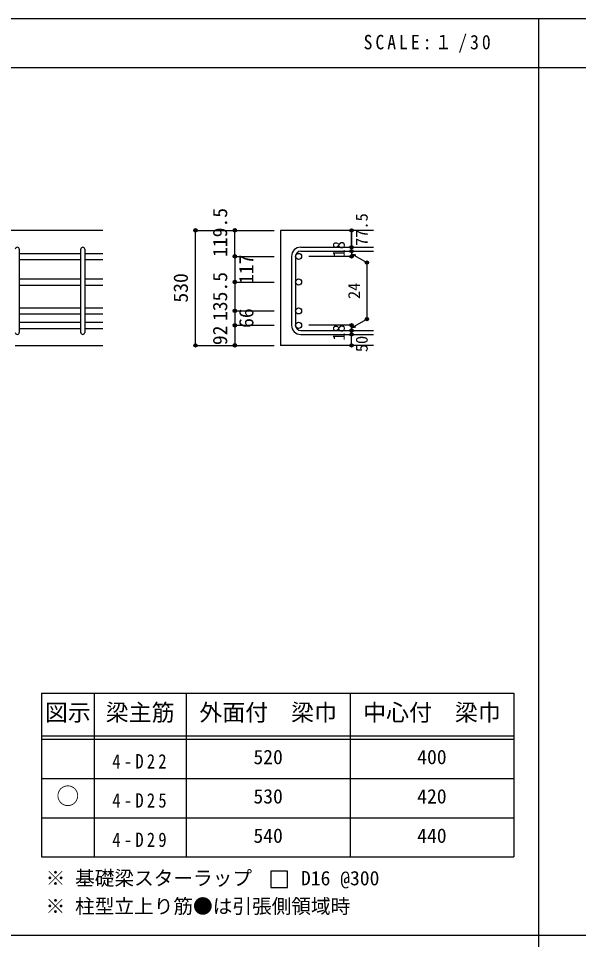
# Model space of a CAD drawing. Units: millimetres at full size, sheet at 1:30, with parts at other scales. Extents: x -5973 to 5954, y -4195 to 4201.
# Drawn here: x -3507 to -942, y -15 to 4201 of the extents above; entities that cross this region are included whole.
import ezdxf
from ezdxf.enums import TextEntityAlignment as Align

# ---------------------------------------------------------------- set-up
doc = ezdxf.new("R2010")
doc.units = ezdxf.units.MM
doc.header["$LTSCALE"] = 30
doc.header["$PDMODE"] = 32
doc.header["$PDSIZE"] = 15
for name, color, linetype in [('0-1_躯体線', 2, 'Continuous'), ('0-5_基礎梁筋', 7, 'Continuous'), ('0-6_スタラップ筋', 7, 'Continuous'), ('0-D_寸法', 4, 'Continuous'), ('6-7_文字', 7, 'Continuous'), ('6-E_枠', 7, 'Continuous'), ('F-0_枠', 6, 'Continuous')]:
    doc.layers.add(name, color=color, linetype=linetype)
doc.styles.add('ＭＳ ゴシック', font='')
doc.styles.get('ＭＳ ゴシック').set_extended_font_data('MS Gothic')

msp = doc.modelspace()

# ---------------------------------------------------------------- linework, layer by layer
at = {"layer": '0-1_躯体線'}
for p, q in [((-3120.8, 3231.03), (-5070.8, 3231.03)), ((-1880.8, 3231.03), (-2305.8, 3231.03)), ((-2305.8, 3231.03), (-2305.8, 2704.53)), ((-3520.8, 2704.53), (-3120.8, 2704.53)), ((-1880.8, 2704.53), (-2305.8, 2704.53))]:
    msp.add_line(p, q, dxfattribs=at)
at = {"layer": '0-5_基礎梁筋'}
for p, q in [((-3502.8, 3125.83), (-3220.8, 3125.83)), ((-3202.8, 3125.83), (-3120.8, 3125.83)), ((-3502.8, 3097.83), (-3220.8, 3097.83)), ((-3202.8, 3097.83), (-3120.8, 3097.83)), ((-3502.8, 3008.53), (-3220.8, 3008.53)), ((-3202.8, 3008.53), (-3120.8, 3008.53)), ((-3502.8, 2980.53), (-3220.8, 2980.53)), ((-3202.8, 2980.53), (-3120.8, 2980.53)), ((-3502.8, 2876.53), (-3220.8, 2876.53)), ((-3202.8, 2876.53), (-3120.8, 2876.53)), ((-3502.8, 2848.53), (-3220.8, 2848.53)), ((-3202.8, 2848.53), (-3120.8, 2848.53)), ((-3502.8, 2810.53), (-3220.8, 2810.53)), ((-3202.8, 2810.53), (-3120.8, 2810.53)), ((-3502.8, 2782.53), (-3220.8, 2782.53)), ((-3202.8, 2782.53), (-3120.8, 2782.53))]:
    msp.add_line(p, q, dxfattribs=at)
at = {"layer": '0-5_基礎梁筋', "color": 3}
for centre in [(-2223.8, 3111.83), (-2223.8, 2994.53), (-2223.8, 2862.53), (-2223.8, 2796.53)]:
    msp.add_circle(centre, 14, dxfattribs=at)
at = {"layer": '0-6_スタラップ筋'}
for p, q in [((-3502.8, 3144.83), (-3502.8, 2763.53)), ((-3220.8, 2763.53), (-3220.8, 3144.83)), ((-3202.8, 3144.83), (-3202.8, 2763.53)), ((-2213.8, 3153.83), (-1880.8, 3153.83)), ((-2213.8, 3135.83), (-1880.8, 3135.83)), ((-2255.8, 3111.83), (-2255.8, 2796.53)), ((-2237.8, 3111.83), (-2237.8, 2796.53)), ((-2213.8, 2772.53), (-1880.8, 2772.53)), ((-2213.8, 2754.53), (-1880.8, 2754.53))]:
    msp.add_line(p, q, dxfattribs=at)
for centre, radius, start, end in [((-3511.8, 3144.83), 9, 0, 180), ((-3211.8, 3144.83), 9, 0, 180), ((-2213.8, 3111.83), 42, 90, 180), ((-2213.8, 3111.83), 24, 90, 180), ((-2213.8, 2796.53), 42, 180, 270), ((-2213.8, 2796.53), 24, 180, 270), ((-3511.8, 2763.53), 9, 180, 0), ((-3211.8, 2763.53), 9, 180, 0)]:
    msp.add_arc(centre, radius, start, end, dxfattribs=at)
at = {"layer": '0-D_寸法'}
for p, q in [((-2695.8, 3231.03), (-2515.8, 3231.03)), ((-2695.8, 3231.03), (-2515.8, 3231.03)), ((-2695.8, 2704.53), (-2695.8, 3231.03)), ((-2515.8, 3231.03), (-2335.8, 3231.03)), ((-2515.8, 3231.03), (-2335.8, 3231.03)), ((-2515.8, 3111.83), (-2515.8, 3231.03)), ((-2515.8, 3231.03), (-2335.8, 3231.03)), ((-1980.8, 3153.83), (-1980.8, 3231.03)), ((-1980.8, 3231.03), (-1980.8, 3153.83)), ((-1980.8, 3135.83), (-1980.8, 3153.83)), ((-1980.8, 3135.83), (-1980.8, 3111.83)), ((-1980.8, 3123.83), (-1910.74, 3083.39)), ((-1980.8, 3123.83), (-1961.48, 3118.66)), ((-2515.8, 3111.83), (-2335.8, 3111.83)), ((-2515.8, 3111.83), (-2515.8, 2994.53)), ((-1980.8, 3111.83), (-2176.89, 3111.83)), ((-1910.74, 3083.39), (-1910.74, 2824.98)), ((-2515.8, 2994.53), (-2335.8, 2994.53)), ((-2515.8, 2994.53), (-2515.8, 2862.53)), ((-2515.8, 2862.53), (-2335.8, 2862.53)), ((-2515.8, 2862.53), (-2515.8, 2796.53)), ((-1980.8, 2784.53), (-1910.74, 2824.98)), ((-2515.8, 2796.53), (-2335.8, 2796.53)), ((-2515.8, 2796.53), (-2515.8, 2704.53)), ((-1980.8, 2796.53), (-2176.89, 2796.53)), ((-1980.8, 2772.53), (-1980.8, 2796.53)), ((-1980.8, 2784.53), (-1961.48, 2789.71)), ((-1980.8, 2754.53), (-1980.8, 2772.53)), ((-1980.8, 2704.53), (-1980.8, 2754.53)), ((-2695.8, 2704.53), (-2515.8, 2704.53)), ((-2515.8, 2704.53), (-2335.8, 2704.53))]:
    msp.add_line(p, q, dxfattribs=at)
for centre, radius in [((-2695.8, 3231.03), 8), ((-2695.8, 3231.03), 7.2), ((-2695.8, 3231.03), 6.4), ((-2695.8, 3231.03), 5.6), ((-2695.8, 3231.03), 4.8), ((-2695.8, 3231.03), 4), ((-2695.8, 3231.03), 3.2), ((-2695.8, 3231.03), 2.4), ((-2695.8, 3231.03), 1.6), ((-2695.8, 3231.03), 0.8), ((-2515.8, 3231.03), 8), ((-2515.8, 3231.03), 7.2), ((-2515.8, 3231.03), 6.4), ((-2515.8, 3231.03), 5.6), ((-2515.8, 3231.03), 4.8), ((-2515.8, 3231.03), 4), ((-2515.8, 3231.03), 3.2), ((-2515.8, 3231.03), 2.4), ((-2515.8, 3231.03), 0.8), ((-1980.8, 3231.03), 4), ((-1980.8, 3231.03), 3.6), ((-1980.8, 3231.03), 3.2), ((-1980.8, 3231.03), 2.8), ((-1980.8, 3231.03), 2.4), ((-1980.8, 3231.03), 2), ((-1980.8, 3231.03), 1.6), ((-1980.8, 3231.03), 1.2), ((-1980.8, 3231.03), 0.8), ((-1980.8, 3231.03), 0.4), ((-1980.8, 3153.83), 4), ((-1980.8, 3135.83), 4), ((-1980.8, 3153.83), 3.6), ((-1980.8, 3135.83), 3.6), ((-1980.8, 3153.83), 3.2), ((-1980.8, 3135.83), 3.2), ((-1980.8, 3153.83), 2.8), ((-1980.8, 3135.83), 2.8), ((-1980.8, 3153.83), 2.4), ((-1980.8, 3135.83), 2.4), ((-1980.8, 3153.83), 2), ((-1980.8, 3135.83), 2), ((-1980.8, 3153.83), 1.6), ((-1980.8, 3135.83), 1.6), ((-1980.8, 3153.83), 1.2), ((-1980.8, 3135.83), 1.2), ((-1980.8, 3153.83), 0.8), ((-1980.8, 3135.83), 0.8), ((-1980.8, 3153.83), 0.4), ((-1980.8, 3135.83), 0.4), ((-2515.8, 3111.83), 8), ((-2515.8, 3111.83), 7.2), ((-2515.8, 3111.83), 6.4), ((-2515.8, 3111.83), 5.6), ((-2515.8, 3111.83), 4.8), ((-2515.8, 3111.83), 4), ((-2515.8, 3111.83), 3.2), ((-2515.8, 3111.83), 2.4), ((-2515.8, 3111.83), 1.6), ((-2515.8, 3111.83), 0.8), ((-1980.8, 3111.83), 4), ((-1980.8, 3111.83), 3.6), ((-1980.8, 3111.83), 3.2), ((-1980.8, 3111.83), 2.8), ((-1980.8, 3111.83), 2.4), ((-1980.8, 3111.83), 2), ((-1980.8, 3111.83), 1.6), ((-1980.8, 3111.83), 1.2), ((-1980.8, 3111.83), 0.8), ((-1980.8, 3111.83), 0.4), ((-1910.74, 3083.39), 4), ((-1910.74, 3083.39), 3.6), ((-1910.74, 3083.39), 3.2), ((-1910.74, 3083.39), 2.8), ((-1910.74, 3083.39), 2.4), ((-1910.74, 3083.39), 2), ((-1910.74, 3083.39), 1.6), ((-1910.74, 3083.39), 1.2), ((-1910.74, 3083.39), 0.8), ((-1910.74, 3083.39), 0.4), ((-2515.8, 2994.53), 8), ((-2515.8, 2994.53), 7.2), ((-2515.8, 2994.53), 6.4), ((-2515.8, 2994.53), 5.6), ((-2515.8, 2994.53), 4.8), ((-2515.8, 2994.53), 4), ((-2515.8, 2994.53), 3.2), ((-2515.8, 2994.53), 2.4), ((-2515.8, 2994.53), 1.6), ((-2515.8, 2994.53), 0.8), ((-2515.8, 2862.53), 8), ((-2515.8, 2862.53), 7.2), ((-2515.8, 2862.53), 6.4), ((-2515.8, 2862.53), 5.6), ((-2515.8, 2862.53), 4.8), ((-2515.8, 2862.53), 4), ((-2515.8, 2862.53), 3.2), ((-2515.8, 2862.53), 2.4), ((-2515.8, 2862.53), 1.6), ((-2515.8, 2862.53), 0.8), ((-1910.74, 2824.98), 4), ((-1910.74, 2824.98), 3.6), ((-1910.74, 2824.98), 3.2), ((-1910.74, 2824.98), 2.8), ((-1910.74, 2824.98), 2.4), ((-1910.74, 2824.98), 2), ((-1910.74, 2824.98), 1.6), ((-1910.74, 2824.98), 1.2), ((-1910.74, 2824.98), 0.8), ((-1910.74, 2824.98), 0.4), ((-2515.8, 2796.53), 8), ((-2515.8, 2796.53), 7.2), ((-2515.8, 2796.53), 6.4), ((-2515.8, 2796.53), 5.6), ((-2515.8, 2796.53), 4.8), ((-2515.8, 2796.53), 4), ((-2515.8, 2796.53), 3.2), ((-2515.8, 2796.53), 2.4), ((-2515.8, 2796.53), 1.6), ((-2515.8, 2796.53), 0.8), ((-1980.8, 2796.53), 4), ((-1980.8, 2796.53), 3.6), ((-1980.8, 2796.53), 3.2), ((-1980.8, 2796.53), 2.8), ((-1980.8, 2796.53), 2.4), ((-1980.8, 2796.53), 2), ((-1980.8, 2796.53), 1.6), ((-1980.8, 2796.53), 1.2), ((-1980.8, 2796.53), 0.8), ((-1980.8, 2796.53), 0.4), ((-1980.8, 2772.53), 4), ((-1980.8, 2754.53), 4), ((-1980.8, 2772.53), 3.6), ((-1980.8, 2754.53), 3.6), ((-1980.8, 2772.53), 3.2), ((-1980.8, 2754.53), 3.2), ((-1980.8, 2772.53), 2.8), ((-1980.8, 2754.53), 2.8), ((-1980.8, 2772.53), 2.4), ((-1980.8, 2754.53), 2.4), ((-1980.8, 2772.53), 2), ((-1980.8, 2754.53), 2), ((-1980.8, 2772.53), 1.6), ((-1980.8, 2754.53), 1.6), ((-1980.8, 2772.53), 1.2), ((-1980.8, 2754.53), 1.2), ((-1980.8, 2772.53), 0.8), ((-1980.8, 2754.53), 0.8), ((-1980.8, 2772.53), 0.4), ((-1980.8, 2754.53), 0.4), ((-2695.8, 2704.53), 7.2), ((-2695.8, 2704.53), 6.4), ((-2695.8, 2704.53), 5.6), ((-2695.8, 2704.53), 4.8), ((-2695.8, 2704.53), 4), ((-2695.8, 2704.53), 3.2), ((-2695.8, 2704.53), 2.4), ((-2695.8, 2704.53), 1.6), ((-2695.8, 2704.53), 0.8), ((-2515.8, 2704.53), 8), ((-2515.8, 2704.53), 7.2), ((-2515.8, 2704.53), 6.4), ((-2515.8, 2704.53), 5.6), ((-2515.8, 2704.53), 4.8), ((-2515.8, 2704.53), 4), ((-2515.8, 2704.53), 3.2), ((-2515.8, 2704.53), 2.4), ((-2515.8, 2704.53), 1.6), ((-2515.8, 2704.53), 0.8), ((-1980.8, 2704.53), 4), ((-1980.8, 2704.53), 3.6), ((-1980.8, 2704.53), 3.2), ((-1980.8, 2704.53), 2.8), ((-1980.8, 2704.53), 2.4), ((-1980.8, 2704.53), 2), ((-1980.8, 2704.53), 1.6), ((-1980.8, 2704.53), 1.2), ((-1980.8, 2704.53), 0.8), ((-1980.8, 2704.53), 0.4)]:
    msp.add_circle(centre, radius, dxfattribs=at)
at = {"layer": '0-D_寸法', "color": 7}
for p in [(-2695.8, 3231.03), (-2695.8, 3231.03), (-2515.8, 3231.03), (-1980.8, 3231.03), (-1980.8, 3153.83), (-1980.8, 3135.83), (-2515.8, 3111.83), (-1980.8, 3111.83), (-1910.74, 3083.39), (-2515.8, 2994.53), (-2515.8, 2862.53), (-1910.74, 2824.98), (-2515.8, 2796.53), (-1980.8, 2796.53), (-1980.8, 2796.53), (-1980.8, 2772.53), (-1980.8, 2754.53), (-2695.8, 2704.53), (-2515.8, 2704.53), (-1980.8, 2704.53)]:
    msp.add_point(p, dxfattribs=at)
at = {"layer": '6-7_文字'}
msp.add_lwpolyline([(-2350.18, 222.85), (-2275.18, 222.85), (-2275.18, 297.85), (-2350.18, 297.85)], close=True, dxfattribs=at)
at = {"layer": '6-E_枠', "color": 3}
for p, q in [((-3400.52, 1112.77), (-3400.52, 362.77)), ((-3400.52, 1112.77), (-1238, 1112.77)), ((-1238, 1112.77), (-1238, 362.77)), ((-3400.52, 362.77), (-1238, 362.77))]:
    msp.add_line(p, q, dxfattribs=at)
at = {"layer": '6-E_枠'}
for p, q in [((-3160.52, 1112.77), (-3160.52, 362.77)), ((-2738, 1112.77), (-2738, 362.77)), ((-1988, 1112.77), (-1988, 362.77)), ((-3400.52, 917.77), (-1238, 917.77)), ((-3400.52, 902.77), (-1238, 902.77)), ((-3400.52, 722.77), (-1238, 722.77)), ((-3400.52, 542.77), (-1238, 542.77))]:
    msp.add_line(p, q, dxfattribs=at)
at = {"layer": 'F-0_枠'}
msp.add_line((-5972.88, 4201.15), (5954.1, 4201.15), dxfattribs=at)
at = {"layer": 'F-0_枠', "color": 2}
for p, q in [((-1124.64, 4201.15), (-1124.64, -4195.24)), ((-5972.88, 3976.15), (3723.6, 3976.15)), ((3723.6, 2.95), (-5972.88, 2.95))]:
    msp.add_line(p, q, dxfattribs=at)

# ---------------------------------------------------------------- texts
at = {"layer": '0-D_寸法', "style": 'ＭＳ ゴシック'}
for s, height, p in [('119.5', 65.98, (-2530.92, 3109.32)), ('77.5', 54.99, (-1890.8, 3159.83)), ('18', 54.99, (-1995.8, 3107.33)), ('117', 65.98, (-2410.8, 2985.68)), ('530', 65.98, (-2710.8, 2900.28)), ('135.5', 65.98, (-2530.8, 2816.03)), ('24', 54.99, (-1925.74, 2916.68)), ('66', 65.98, (-2410.8, 2784.53)), ('92', 65.98, (-2530.8, 2705.53)), ('18', 54.99, (-1995.8, 2726.03)), ('50', 54.99, (-1890.8, 2673.53))]:
    msp.add_text(s, height=height, rotation=90, dxfattribs=at).set_placement(p, align=Align.BOTTOM_LEFT)
at = {"layer": '6-7_文字', "color": 2, "style": 'ＭＳ ゴシック'}
for s, p in [('図示', (-3385.52, 962.77)), ('梁主筋', (-3106.76, 962.77)), ('外面付\u3000梁巾', (-2678, 962.77)), ('中心付\u3000梁巾', (-1928, 962.77)), ('○', (-3333.02, 580.27))]:
    msp.add_text(s, height=76.98, dxfattribs=at).set_placement(p, align=Align.BOTTOM_LEFT)
at = {"layer": '6-7_文字', "style": 'ＭＳ ゴシック'}
for s, p in [('520', (-2430.5, 767.77)), ('400', (-1680.5, 767.77)), ('530', (-2430.5, 587.77)), ('420', (-1680.5, 587.77)), ('540', (-2430.5, 407.77)), ('440', (-1680.5, 407.77)), ('※ 基礎梁スターラップ     D16 @300', (-3381.96, 213.19)), ('※ 柱型立上り筋●は引張側領域時', (-3381.96, 84.68))]:
    msp.add_text(s, height=65.98, dxfattribs=at).set_placement(p, align=Align.BOTTOM_LEFT)
at = {"layer": '6-7_文字', "color": 2, "insert": (-1925.98, 4043.65), "char_height": 65.98, "attachment_point": 7, "style": 'ＭＳ ゴシック'}
msp.add_mtext('\\T1.34;\\W0.9;SCALE:１/30', dxfattribs=at)
at = {"layer": '6-7_文字', "char_height": 65.98, "attachment_point": 7, "style": 'ＭＳ ゴシック'}
for s, insert in [('\\T1.38;\\W0.85;4-D22', (-3076.76, 767.77)), ('\\T1.38;\\W0.85;4-D25', (-3076.76, 587.77)), ('\\T1.38;\\W0.85;4-D29', (-3076.76, 407.77))]:
    msp.add_mtext(s, dxfattribs=dict(at, insert=insert))

doc.saveas('drawing.dxf')
